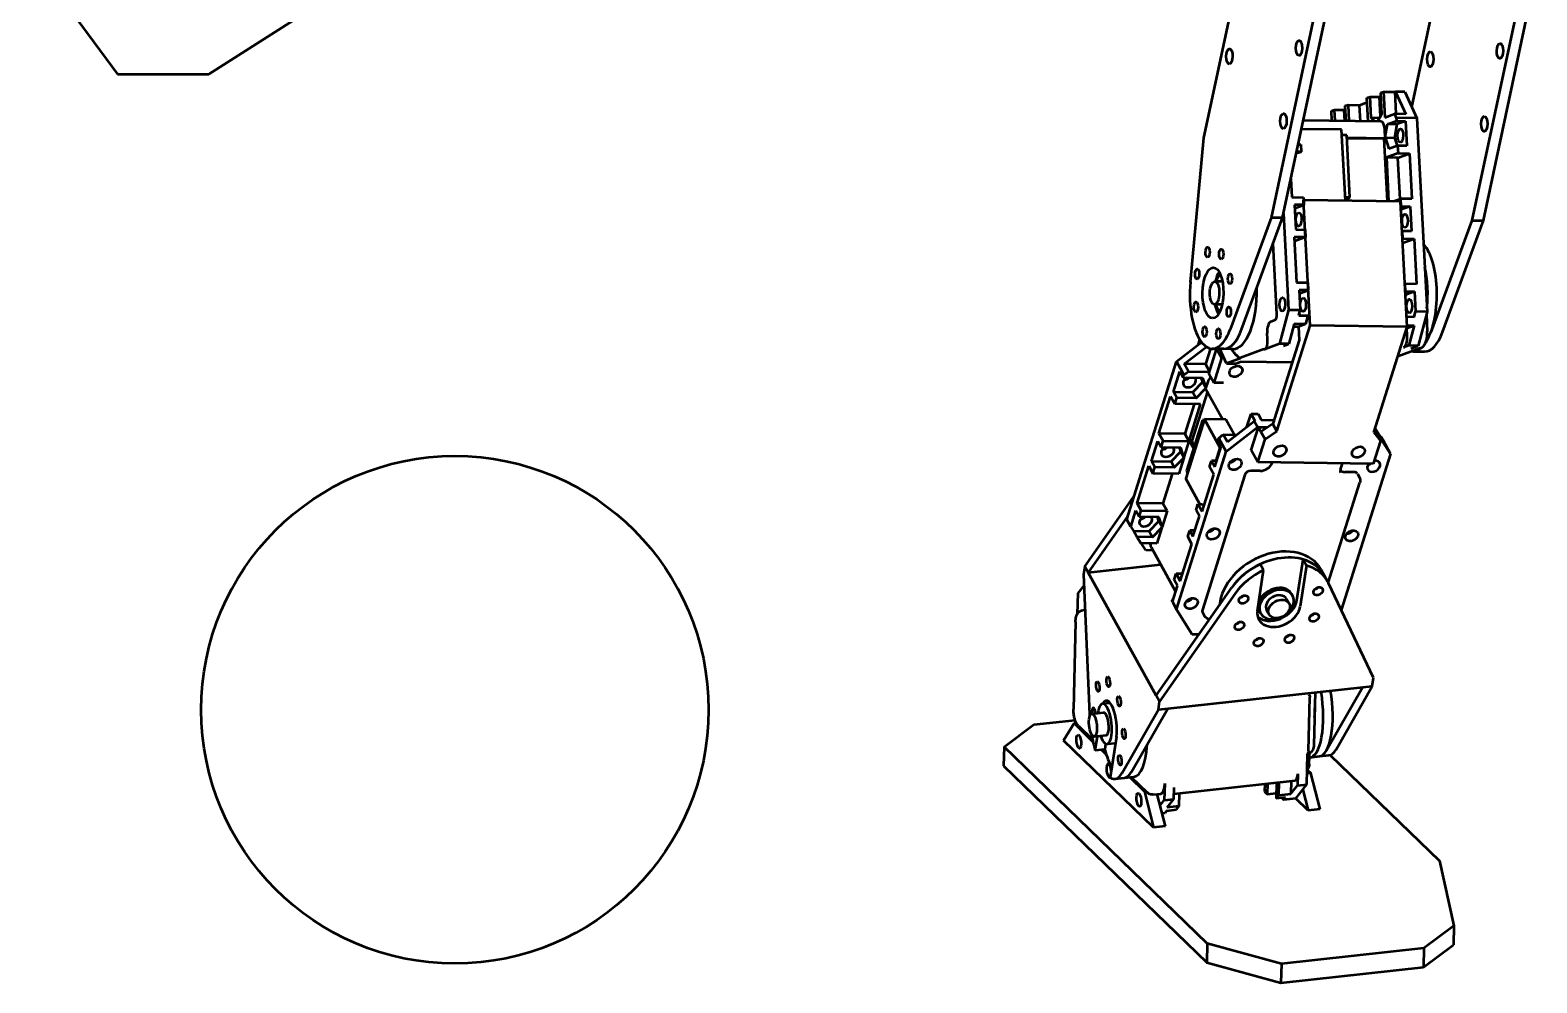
# Model space of a CAD drawing. Header units: millimetres. Extents: x 36 to 476, y 82 to 626.
# Drawn here: x 35.6 to 332.6, y 82 to 269.7 of the extents above; entities that cross this region are included whole.
import ezdxf

# ---------------------------------------------------------------- set-up
doc = ezdxf.new("R2010")
doc.units = ezdxf.units.MM
doc.header["$LTSCALE"] = 1.2
doc.layers.add('Visible (ISO)', color=7, linetype='Continuous', lineweight=50)

msp = doc.modelspace()

# ---------------------------------------------------------------- linework, layer by layer
at = {"layer": 'Visible (ISO)'}
for p, q in [((266.99, 248.55), (277.53, 297.98)), ((70.83, 261.08), (112.27, 287.51)), ((35.59, 284.34), (52.84, 261.04)), ((290.76, 282.2), (280.22, 232.77)), ((282.5, 232.74), (293.03, 282.17)), ((330.35, 281.67), (319.81, 232.24)), ((322.09, 232.21), (332.62, 281.64)), ((307.98, 254.57), (312.95, 277.88)), ((52.84, 261.04), (70.83, 261.08)), ((297.68, 254.99), (299.17, 255.54)), ((299.12, 256.4), (299.74, 256.62)), ((299.36, 251.78), (299.12, 256.4)), ((299.96, 252.44), (299.74, 256.62)), ((299.74, 256.62), (301.56, 256.6)), ((301.56, 256.6), (301.81, 256.69)), ((301.56, 256.6), (301.76, 252.75)), ((301.77, 257.37), (302.39, 257.6)), ((301.77, 257.37), (301.99, 253.19)), ((302.39, 257.6), (302.65, 252.54)), ((302.39, 257.6), (304.66, 257.57)), ((304.66, 257.57), (304.76, 257.6)), ((304.89, 253.23), (304.66, 257.57)), ((304.76, 257.6), (306.81, 253.2)), ((306.58, 257.58), (304.76, 257.6)), ((306.58, 257.58), (308.98, 252.42)), ((292.13, 253.82), (292.75, 254.05)), ((292.23, 251.87), (292.13, 253.82)), ((292.86, 251.87), (292.75, 254.05)), ((292.75, 254.05), (294.57, 254.02)), ((294.57, 254.02), (294.82, 254.11)), ((294.57, 254.02), (294.68, 251.84)), ((294.78, 254.8), (295.4, 255.02)), ((294.78, 254.8), (294.94, 251.84)), ((295.4, 255.02), (295.57, 251.83)), ((295.4, 255.02), (297.68, 254.99)), ((297.84, 251.8), (297.68, 254.99)), ((301.99, 253.19), (301.23, 251.75)), ((302.65, 252.54), (304.54, 253.23)), ((304.54, 253.23), (304.89, 252.48)), ((306.81, 253.2), (304.54, 253.23)), ((304.89, 252.48), (304.92, 251.86)), ((308.98, 252.42), (304.89, 252.48)), ((294.13, 250.14), (286.23, 250.25)), ((301.87, 251.74), (286.59, 251.95)), ((294.87, 236.15), (294.13, 250.14)), ((300.68, 251.76), (299.96, 252.44)), ((301.58, 252.42), (299.96, 252.44)), ((302.74, 248.66), (302.67, 250.05)), ((302.74, 248.66), (303.18, 251.22)), ((303.18, 251.22), (304.92, 251.86)), ((305, 251.19), (303.18, 251.22)), ((305, 251.19), (304.54, 248.53)), ((304.92, 251.86), (306.74, 251.84)), ((306.74, 251.84), (305, 251.19)), ((306.74, 251.84), (307, 246.94)), ((308.98, 252.42), (310.98, 214.27)), ((264.33, 220.12), (266.99, 248.55)), ((285.58, 247.23), (286.07, 247.22)), ((285.63, 247.46), (285.65, 247.23)), ((286.07, 247.22), (286.14, 245.74)), ((295.13, 249.06), (294.19, 249.08)), ((295.77, 236.79), (295.13, 249.06)), ((295.16, 248.57), (302.75, 248.47)), ((295.16, 248.47), (302.51, 248.38)), ((302.75, 248.47), (302.51, 248.38)), ((303.15, 236.04), (302.51, 248.38)), ((302.75, 248.47), (302.74, 248.66)), ((302.75, 248.56), (304.54, 248.53)), ((302.75, 248.47), (302.75, 248.47)), ((302.75, 248.47), (303.44, 246.33)), ((305.18, 246.97), (303.44, 246.33)), ((304.54, 248.53), (305.06, 246.92)), ((305.18, 246.97), (305.26, 245.49)), ((307, 246.94), (305.18, 246.97)), ((285.73, 245.59), (285.24, 245.6)), ((286.14, 245.74), (285.27, 245.75)), ((286.14, 245.74), (285.73, 245.59)), ((305.26, 245.49), (302.95, 244.64)), ((302.95, 244.64), (303.4, 236.04)), ((305.23, 244.61), (302.95, 244.64)), ((305.23, 244.61), (307.53, 245.45)), ((305.65, 236.51), (305.23, 244.61)), ((305.26, 245.49), (307.53, 245.45)), ((307.53, 245.45), (308, 236.51)), ((284.15, 240.48), (284.34, 236.83)), ((284.34, 236.83), (286.61, 236.8)), ((286.69, 235.31), (284.87, 235.34)), ((284.87, 235.34), (285.13, 230.45)), ((284.9, 234.67), (284.95, 234.67)), ((284.95, 234.67), (284.92, 234.47)), ((284.95, 234.67), (286.69, 235.31)), ((286.61, 236.8), (286.69, 235.31)), ((305.75, 236.01), (286.64, 236.26)), ((287.94, 211.56), (286.64, 236.26)), ((295.77, 236.79), (294.83, 236.8)), ((294.85, 236.45), (295.77, 236.79)), ((304.33, 236.03), (305.72, 236.54)), ((305.72, 236.54), (305.8, 235.06)), ((308, 236.51), (305.72, 236.54)), ((307.05, 211.3), (305.75, 236.01)), ((305.8, 235.06), (307.62, 235.03)), ((307.62, 235.03), (305.88, 234.39)), ((307.62, 235.03), (307.88, 230.14)), ((280.22, 232.77), (272.15, 210.79)), ((274.42, 210.76), (282.5, 232.74)), ((282.5, 232.74), (280.22, 232.77)), ((282.69, 233.63), (283.68, 214.64)), ((305.88, 234.39), (305.84, 234.39)), ((305.88, 234.39), (305.85, 234.18)), ((319.81, 232.24), (311.74, 210.26)), ((314.01, 210.23), (322.09, 232.21)), ((319.81, 232.24), (322.09, 232.21)), ((287.02, 228.94), (284.75, 228.97)), ((284.75, 228.97), (285.22, 220.03)), ((287.02, 228.94), (284.79, 228.12)), ((285.13, 230.45), (286.95, 230.42)), ((286.95, 230.42), (287.02, 228.94)), ((306.06, 230.17), (306.14, 228.68)), ((307.88, 230.14), (306.06, 230.17)), ((281.38, 213.79), (280.65, 227.71)), ((306.14, 228.68), (308.41, 228.65)), ((306.18, 227.83), (308.41, 228.65)), ((308.41, 228.65), (308.88, 219.71)), ((270.49, 220.2), (269.12, 220.21)), ((285.22, 220.03), (287.49, 220)), ((287.49, 220), (287.57, 218.51)), ((287.57, 218.51), (285.75, 218.54)), ((285.75, 218.54), (285.96, 214.61)), ((285.78, 217.87), (285.83, 217.87)), ((285.83, 217.87), (285.8, 217.66)), ((285.83, 217.87), (287.57, 218.51)), ((306.61, 219.74), (306.68, 218.26)), ((308.88, 219.71), (306.61, 219.74)), ((306.68, 218.26), (308.5, 218.23)), ((306.76, 217.59), (306.72, 217.59)), ((306.76, 217.59), (306.73, 217.38)), ((308.5, 218.23), (306.76, 217.59)), ((308.5, 218.23), (308.71, 214.3)), ((270.42, 215.7), (269.06, 215.71)), ((283.68, 214.64), (281.9, 207.94)), ((283.68, 214.64), (285.96, 214.61)), ((285.67, 213.52), (285.96, 214.61)), ((285.78, 213.94), (285.92, 213.52)), ((308.42, 213.21), (308.71, 214.3)), ((310.98, 214.27), (308.71, 214.3)), ((310.98, 214.27), (309.2, 207.57)), ((280.18, 212.34), (281.02, 212.65)), ((281.37, 190.71), (287.94, 211.56)), ((284.76, 211.85), (283.72, 207.91)), ((285.6, 211.29), (284.62, 211.3)), ((287.04, 211.82), (284.76, 211.85)), ((287.04, 211.82), (285.6, 211.29)), ((285.6, 211.29), (285.74, 208.67)), ((285.67, 213.52), (287.49, 213.49)), ((287.49, 213.49), (287.04, 211.82)), ((307.05, 211.3), (287.94, 211.56)), ((300.48, 190.46), (307.05, 211.3)), ((308.42, 213.21), (306.95, 213.23)), ((306.99, 211), (306.95, 211)), ((306.99, 211), (308.43, 211.53)), ((307.07, 209.49), (306.99, 211)), ((307.03, 211.55), (308.43, 211.53)), ((308.43, 211.53), (307.38, 207.59)), ((310.84, 213.73), (311.02, 210.34)), ((261.56, 204.47), (266.5, 208.29)), ((265.93, 207.85), (266.2, 208.72)), ((281.9, 207.94), (279.23, 206.95)), ((279.52, 208.89), (279.46, 210.06)), ((285.74, 208.67), (280.55, 192.19)), ((283.72, 207.91), (281.9, 207.94)), ((263.12, 203.98), (267.47, 207.35)), ((268.26, 207.01), (267.29, 203.92)), ((267.96, 202.05), (269.48, 206.89)), ((270.9, 206.94), (268.62, 206.97)), ((270.46, 205.12), (268.94, 200.28)), ((269.19, 206.96), (269.39, 206.6)), ((269.58, 206.96), (269.48, 206.89)), ((270.46, 205.12), (269.48, 206.89)), ((271.45, 204.08), (270.12, 206.95)), ((270.46, 205.12), (270.85, 205.38)), ((272.72, 206.91), (270.9, 206.94)), ((274.11, 205.07), (271.45, 204.08)), ((278.81, 206.87), (274.17, 205.16)), ((282.69, 207.53), (283.72, 207.91)), ((309.65, 207.07), (305.2, 205.43)), ((307.38, 207.59), (306.35, 207.21)), ((309.2, 207.57), (307.38, 207.59)), ((307.76, 207.04), (309.2, 207.57)), ((308.21, 206.44), (307.95, 206.44)), ((308.21, 206.44), (310.49, 206.41)), ((251.76, 173.35), (261.56, 204.47)), ((260.96, 198.49), (262.22, 202.48)), ((261.56, 204.47), (263.04, 201.81)), ((262.22, 202.48), (262.88, 201.3)), ((263.04, 201.81), (263.93, 202.5)), ((267.29, 203.92), (263.12, 203.98)), ((263.93, 202.5), (263.12, 203.98)), ((263.93, 202.5), (268.08, 202.45)), ((267.29, 203.92), (268.09, 202.47)), ((268.94, 200.28), (267.96, 202.05)), ((271.45, 204.08), (273.27, 204.06)), ((273.27, 204.06), (274.3, 204.44)), ((284.36, 204.28), (274.24, 204.41)), ((262.88, 201.3), (263.04, 201.81)), ((262.88, 201.3), (266.73, 201.25)), ((264.81, 198.44), (266.74, 200.42)), ((265.47, 197.26), (267.32, 199.16)), ((266.74, 200.42), (266.46, 201.25)), ((266.73, 201.25), (267.37, 199.32)), ((267.36, 199.3), (266.74, 200.42)), ((267.37, 199.32), (267.32, 199.16)), ((267.32, 199.16), (270.7, 193.05)), ((267.73, 200.45), (267.37, 199.32)), ((270.85, 200.25), (268.94, 200.28)), ((258.12, 190.28), (260.42, 197.58)), ((260.42, 197.58), (261.24, 196.1)), ((260.96, 198.49), (264.81, 198.44)), ((261.62, 197.31), (260.96, 198.49)), ((261.24, 196.1), (261.62, 197.31)), ((266.34, 196.03), (261.24, 196.1)), ((265.47, 197.26), (261.62, 197.31)), ((265.06, 196.05), (263.22, 190.22)), ((267.67, 198.53), (264.61, 188.83)), ((264.81, 198.44), (265.47, 197.26)), ((267.11, 193.1), (263.43, 181.41)), ((264.07, 188.84), (266.34, 196.03)), ((270.22, 187.48), (267.11, 193.1)), ((271.3, 193.04), (267.11, 193.1)), ((275.47, 191.57), (276.28, 194.15)), ((276.28, 194.15), (277.65, 194.14)), ((277.1, 192.68), (276.28, 194.15)), ((277.65, 194.14), (278.3, 192.95)), ((263.22, 190.22), (258.12, 190.28)), ((258.94, 188.81), (258.12, 190.28)), ((263.22, 190.22), (264.04, 188.74)), ((266.7, 192.93), (263.55, 182.92)), ((267.06, 192.93), (266.7, 192.93)), ((266.7, 192.93), (266.93, 192.52)), ((272.95, 190.05), (271.3, 193.04)), ((271.38, 186.72), (277.55, 191.5)), ((271.63, 188.6), (276.89, 192.68)), ((276.31, 186.98), (277.73, 191.49)), ((276.89, 192.68), (277.1, 192.68)), ((277.55, 191.5), (276.89, 192.68)), ((277.55, 191.5), (279.49, 191.47)), ((279.49, 191.47), (277.73, 191.49)), ((278.22, 190.61), (277.73, 191.49)), ((280.55, 192.19), (278.22, 190.61)), ((279.04, 189.13), (278.22, 190.61)), ((278.3, 192.95), (280.78, 192.92)), ((279.04, 189.13), (281.37, 190.71)), ((281.37, 190.71), (280.55, 192.19)), ((300.48, 190.46), (301.79, 188.82)), ((300.97, 190.3), (300.58, 190.79)), ((300.97, 190.3), (300.63, 190.93)), ((300.7, 191.14), (303.78, 186.29)), ((300.73, 191.24), (302.67, 188.18)), ((301.79, 188.82), (300.97, 190.3)), ((256.65, 184.79), (257.9, 188.78)), ((257.9, 188.78), (258.56, 187.6)), ((258.56, 187.6), (258.94, 188.81)), ((258.56, 187.6), (262.41, 187.54)), ((258.94, 188.81), (264.04, 188.74)), ((262.42, 186.72), (262.15, 187.55)), ((263.05, 185.61), (262.41, 187.54)), ((264.04, 188.74), (263.05, 185.61)), ((264.61, 188.83), (264.07, 188.84)), ((264.92, 187.29), (264.07, 188.84)), ((264.61, 188.83), (265.12, 187.92)), ((269.15, 183.71), (270.41, 187.7)), ((269.4, 184.88), (270.22, 187.48)), ((269.75, 188.88), (269.91, 189.38)), ((270.41, 187.7), (269.75, 188.88)), ((269.91, 189.38), (270.81, 190.08)), ((271.38, 186.72), (269.91, 189.38)), ((270.22, 187.48), (270.34, 187.47)), ((270.81, 190.08), (273.49, 190.04)), ((270.81, 190.08), (271.63, 188.6)), ((277.62, 184.61), (279.04, 189.13)), ((301.79, 188.82), (300.37, 184.31)), ((301.73, 189.66), (301.86, 189.66)), ((301.86, 189.66), (302.31, 188.95)), ((302.67, 188.18), (301.86, 189.66)), ((303.78, 186.29), (302.31, 188.95)), ((256.65, 184.79), (260.5, 184.74)), ((257.3, 183.61), (256.65, 184.79)), ((260.5, 184.74), (262.42, 186.72)), ((260.5, 184.74), (261.15, 183.55)), ((261.15, 183.55), (263, 185.45)), ((261.58, 155.6), (271.38, 186.72)), ((263, 185.45), (262.02, 182.33)), ((263.05, 185.59), (262.42, 186.72)), ((263.05, 185.61), (263, 185.45)), ((268.11, 183.68), (268.49, 184.89)), ((269.4, 184.88), (268.49, 184.89)), ((268.49, 184.89), (269.15, 183.71)), ((269.52, 184.87), (269.4, 184.88)), ((272.45, 184.65), (272.34, 184.83)), ((277.62, 184.61), (276.31, 186.98)), ((300.37, 184.31), (277.62, 184.61)), ((280.44, 184.57), (280.42, 184.49)), ((293.9, 183.15), (294.3, 184.39)), ((303.78, 186.29), (294.07, 155.47)), ((253.8, 176.58), (256.1, 183.88)), ((256.1, 183.88), (256.92, 182.4)), ((256.92, 182.4), (257.3, 183.61)), ((262.02, 182.33), (256.92, 182.4)), ((261.15, 183.55), (257.3, 183.61)), ((260.74, 182.35), (258.9, 176.51)), ((266.21, 176.38), (263.43, 181.41)), ((263.55, 182.92), (263.78, 182.5)), ((266.63, 174.9), (268.93, 182.2)), ((275.06, 182.14), (266.68, 155.53)), ((268.93, 182.2), (268.11, 183.68)), ((278.09, 182.91), (276.22, 182.93)), ((296.61, 182.66), (294.74, 182.68)), ((297.23, 182.34), (297.64, 181.6)), ((291.5, 160.88), (297.72, 180.62)), ((243.52, 164.09), (253.19, 177.88)), ((258.9, 176.51), (253.8, 176.58)), ((254.62, 175.1), (253.8, 176.58)), ((258.9, 176.51), (259.72, 175.03)), ((265.43, 175.17), (265.81, 176.38)), ((265.81, 176.38), (266.72, 176.37)), ((265.81, 176.38), (266.63, 174.9)), ((266.72, 176.37), (266.96, 175.94)), ((251.97, 174.03), (244.17, 162.91)), ((252.58, 171.87), (251.76, 173.35)), ((252.58, 171.87), (253.59, 175.07)), ((253.59, 175.07), (254.24, 173.89)), ((254.24, 173.89), (254.62, 175.1)), ((254.24, 173.89), (258.09, 173.84)), ((254.62, 175.1), (259.72, 175.03)), ((256.18, 171.03), (258.11, 173.01)), ((258.11, 173.01), (257.83, 173.84)), ((258.73, 171.91), (258.09, 173.84)), ((258.11, 173.01), (258.73, 171.89)), ((259.72, 175.03), (258.73, 171.91)), ((264.83, 170), (266.09, 173.99)), ((266.09, 173.99), (265.43, 175.17)), ((252.58, 171.87), (253.08, 171.07)), ((253.08, 171.07), (256.18, 171.03)), ((253.74, 169.89), (253.08, 171.07)), ((256.83, 169.85), (253.74, 169.89)), ((254.52, 168.67), (253.74, 169.89)), ((256.18, 171.03), (256.83, 169.85)), ((256.83, 169.85), (258.68, 171.75)), ((258.68, 171.75), (257.7, 168.62)), ((258.73, 171.91), (258.68, 171.75)), ((263.79, 169.97), (264.18, 171.18)), ((264.61, 168.5), (263.79, 169.97)), ((265.2, 171.17), (264.18, 171.18)), ((264.18, 171.18), (264.83, 170)), ((268.13, 170.94), (268.03, 171.13)), ((295.85, 170.76), (295.33, 170.77)), ((257.7, 168.62), (254.52, 168.67)), ((255.53, 167.27), (254.64, 168.66)), ((256.91, 167.25), (255.53, 167.27)), ((256.56, 167.88), (261.41, 159.13)), ((262.31, 161.2), (264.61, 168.5)), ((243.52, 164.09), (243.28, 162.49)), ((244.17, 162.91), (243.52, 164.09)), ((244.17, 162.91), (258.45, 164.48)), ((278.76, 163.35), (278.1, 164.53)), ((285.32, 157.43), (286.54, 165.46)), ((287.19, 164.28), (285.97, 156.25)), ((286.54, 165.46), (287.19, 164.28)), ((290.07, 163.48), (290.73, 162.29)), ((243.28, 162.49), (244.43, 134.95)), ((257.6, 138.65), (244.17, 162.91)), ((261.12, 161.47), (261.5, 162.68)), ((261.77, 160.29), (261.12, 161.47)), ((261.5, 162.68), (262.78, 162.66)), ((261.5, 162.68), (262.31, 161.2)), ((277.54, 155.32), (278.76, 163.35)), ((291.38, 161.11), (290.73, 162.29)), ((300.42, 142.12), (291.55, 160.78)), ((242.11, 158.82), (242.01, 154.68)), ((243.36, 160.39), (242.11, 158.82)), ((257.6, 138.65), (272.52, 159.94)), ((273.17, 158.76), (258.25, 137.47)), ((260.88, 157.46), (260.61, 157.47)), ((260.61, 157.47), (260.78, 157.16)), ((260.76, 157.08), (261.77, 160.29)), ((283.28, 157.67), (283.78, 156.79)), ((284.25, 158.71), (284.47, 158.33)), ((243.06, 155.45), (243.57, 155.51)), ((260.76, 157.08), (261.58, 155.6)), ((264.7, 150.7), (261.58, 155.6)), ((263.81, 157.24), (263.71, 157.42)), ((266.71, 155.04), (267.12, 154.3)), ((277.95, 155.23), (278.17, 154.84)), ((279.35, 155.49), (279.84, 154.61)), ((241.69, 153.16), (241.28, 135.94)), ((266.03, 150.69), (264.7, 150.7)), ((259.88, 136.08), (298.3, 140.31)), ((298.3, 140.31), (291.15, 127.83)), ((293.03, 128.03), (300.18, 140.52)), ((298.3, 140.31), (300.18, 140.52)), ((300.18, 140.52), (300.42, 142.12)), ((247.01, 137.05), (248.49, 137.21)), ((258.25, 137.47), (257.6, 138.65)), ((258.01, 135.87), (258.25, 137.47)), ((287.63, 127.73), (287.88, 138.3)), ((287.7, 138.82), (287.71, 139.14)), ((288.91, 139.28), (288.67, 128.88)), ((233.48, 132.92), (241.59, 133.82)), ((244.86, 135.05), (247.2, 135.31)), ((250.86, 123.39), (258.01, 135.87)), ((252.73, 123.59), (259.88, 136.08)), ((258.01, 135.87), (259.88, 136.08)), ((227.59, 128.52), (233.48, 132.92)), ((239.3, 129.81), (241.38, 133.17)), ((241.38, 133.17), (241.83, 133.22)), ((245.12, 129.55), (241.38, 133.17)), ((242.24, 132.66), (245.03, 129.96)), ((245.35, 130.58), (247.7, 130.84)), ((227.59, 128.52), (227.5, 124.78)), ((267.65, 89.8), (227.59, 128.52)), ((257.07, 112.64), (239.3, 129.81)), ((245.56, 127.8), (245.99, 130.65)), ((247.43, 128), (245.56, 127.8)), ((247.74, 127.02), (246.79, 127.93)), ((247.09, 127.97), (247.58, 127.49)), ((247.6, 129.15), (247.43, 128)), ((247.89, 129.1), (249.53, 129.28)), ((249.72, 130.5), (248.5, 122.47)), ((227.5, 124.78), (267.56, 86.06)), ((287.29, 121.11), (287.43, 127.17)), ((287.74, 125.09), (287.77, 126.71)), ((287.87, 126.46), (289.75, 126.67)), ((289.75, 126.67), (291.62, 126.87)), ((291.87, 126.93), (313.43, 106.1)), ((249.45, 122.23), (251.32, 122.43)), ((251.32, 122.43), (253.2, 122.64)), ((255.24, 119.77), (252.36, 122.55)), ((252.66, 122.58), (255.83, 119.52)), ((261.08, 119.29), (284.99, 121.93)), ((284.18, 121.84), (284.12, 119.28)), ((285.47, 123.24), (285.41, 120.9)), ((288.04, 123.38), (287.34, 123.3)), ((287.36, 124.04), (288.04, 123.38)), ((289.87, 116.25), (288.04, 123.38)), ((255.54, 119.8), (255.24, 119.77)), ((255.24, 119.77), (257.07, 112.64)), ((256.9, 119.13), (258.54, 119.31)), ((259.41, 112.9), (257.79, 119.23)), ((259.25, 121.29), (259.18, 118.01)), ((261.05, 118.22), (261.1, 120.56)), ((262.1, 116.86), (262.16, 119.41)), ((279, 121.27), (278.96, 119.73)), ((278.96, 119.73), (279.48, 119.23)), ((279.53, 121.32), (279.48, 119.23)), ((279.48, 119.23), (281.25, 119.42)), ((281.3, 121.52), (281.23, 118.34)), ((281.23, 118.34), (281.78, 119.02)), ((281.3, 121.52), (281.3, 121.52)), ((281.78, 119.02), (281.84, 121.58)), ((281.78, 119.02), (284.12, 119.28)), ((284.12, 119.28), (285.41, 120.9)), ((285.09, 118.35), (287.29, 121.11)), ((285.41, 120.9), (287.29, 121.11)), ((286.48, 120.09), (287.53, 116)), ((258.36, 116.99), (259.18, 118.01)), ((259.18, 118.01), (261.05, 118.22)), ((259.67, 115.96), (259.32, 115.51)), ((259.67, 115.96), (261.55, 116.17)), ((259.76, 116.6), (261.05, 118.22)), ((262.1, 116.86), (259.76, 116.6)), ((261.55, 116.17), (262.1, 116.86)), ((283.1, 118.54), (281.23, 118.34)), ((282.36, 118.46), (282.74, 118.1)), ((283.1, 118.54), (282.74, 118.1)), ((285.09, 118.35), (282.74, 118.1)), ((287.53, 116), (285.09, 118.35)), ((289.87, 116.25), (287.53, 116)), ((259.41, 112.9), (257.07, 112.64)), ((258.76, 115.45), (259.32, 115.51)), ((313.43, 106.1), (316.25, 93.28)), ((316.25, 93.28), (310.36, 88.88)), ((316.25, 93.28), (316.16, 89.54)), ((267.65, 89.8), (267.56, 86.06)), ((282.25, 85.78), (267.65, 89.8)), ((310.27, 85.14), (316.16, 89.54)), ((310.36, 88.88), (282.25, 85.78)), ((310.36, 88.88), (310.27, 85.14)), ((267.56, 86.06), (282.16, 82.04)), ((282.25, 85.78), (282.16, 82.04)), ((282.16, 82.04), (310.27, 85.14))]:
    msp.add_line(p, q, dxfattribs=at)
msp.add_circle((119.32, 135.85), 50, dxfattribs=at)
for centre, major_axis, ratio in [((285.74, 266.21), (-0.02, -1.5), 0.414167), ((272.02, 264.54), (-0.02, -1.5), 0.414167), ((311.61, 264.01), (0.02, 1.5), 0.414167), ((325.33, 265.68), (0.02, 1.5), 0.414167), ((282.67, 251.83), (-0.02, -1.5), 0.414167), ((322.26, 251.3), (0.02, 1.5), 0.414167), ((305.72, 248.97), (-0.02, -1.35), 0.414167), ((285.67, 232.44), (0.02, 1.35), 0.414167), ((306.6, 232.16), (-0.02, -1.35), 0.414167), ((267.71, 226), (-0.013, -1), 0.414167), ((270.4, 225.61), (-0.013, -1), 0.414167), ((268.77, 217.97), (-0.07, -5), 0.414167), ((265.65, 221.69), (-0.013, -1), 0.414167), ((269.09, 217.96), (-0.03, -2.25), 0.414167), ((272.13, 220.74), (-0.013, -1), 0.414167), ((282.45, 215.7), (-0.02, -1.35), 0.414167), ((286.55, 215.64), (0.02, 1.35), 0.414167), ((265.41, 215.2), (-0.013, -1), 0.414167), ((271.89, 214.24), (-0.013, -1), 0.414167), ((307.48, 215.36), (-0.02, -1.35), 0.414167), ((267.14, 210.33), (-0.013, -1), 0.414167), ((269.83, 209.93), (-0.013, -1), 0.414167), ((273.29, 202.5), (-1.18, -0.65), 0.736812), ((281.97, 186.82), (-1.18, -0.65), 0.736812), ((297.44, 186.61), (-1.18, -0.65), 0.736812), ((273.14, 184.19), (-1.18, -0.65), 0.736812), ((268.83, 170.48), (-1.18, -0.65), 0.736812), ((296.13, 170.12), (-1.18, -0.65), 0.736812), ((264.51, 156.78), (-1.18, -0.65), 0.736812), ((274.79, 157.58), (-0.875, -0.484), 0.736812), ((281.81, 155.7), (-1.97, -1.09), 0.736812), ((289.51, 159.2), (-0.875, -0.484), 0.736812), ((288.72, 154), (-0.875, -0.484), 0.736812), ((274, 152.37), (-0.875, -0.484), 0.736812), ((277.76, 149.17), (-0.875, -0.484), 0.736812), ((283.85, 149.84), (-0.875, -0.484), 0.736812), ((246.07, 140.41), (-0.11, 0.994), 0.33345), ((248.13, 141.37), (-0.11, 0.994), 0.33345), ((250.26, 137.52), (-0.11, 0.994), 0.33345), ((245.11, 132.82), (-0.25, 2.24), 0.33345), ((242.32, 129.57), (-0.15, 1.34), 0.33345), ((251.21, 131.12), (-0.11, 0.994), 0.33345), ((250.42, 125.92), (-0.11, 0.994), 0.33345), ((254.17, 118.12), (-0.15, 1.34), 0.33345)]:
    msp.add_ellipse(centre, major_axis=major_axis, ratio=ratio, dxfattribs=at)
for centre, major_axis, ratio, start_param, end_param in [((301.85, 249.74), (0.03, 2), 0.414167, 4.870159, 6.283185), ((308.36, 217.44), (0.15, 11), 0.414167, 3.693724, 5.87882), ((306.54, 217.46), (-0.15, -11), 0.414167, 1.345728, 2.111405), ((268.77, 217.97), (-0.15, -11), 0.414167, 4.520888, 7.149117), ((271.05, 217.94), (-0.07, -5), 0.414167, 3.723259, 4.245624), ((270.46, 217.95), (0.05, 3.6), 0.414167, 0.153986, 0.895665), ((270.46, 217.95), (0.03, 2.25), 0.414167, 6.095834, 6.283185), ((272.87, 217.91), (-0.15, -11), 0.414167, 0, 1.667414), ((271.05, 217.94), (-0.07, -5), 0.414167, 5.179154, 5.701519), ((270.46, 217.95), (-0.05, -3.6), 0.414167, 5.387521, 6.1292), ((270.46, 217.95), (-0.03, -2.25), 0.414167, 0, 0.187351), ((280.28, 210.36), (0.03, 2), 0.414167, 0.15777, 1.728566), ((280.97, 213.64), (-0.013, -1), 0.414167, 0.157772, 1.728567), ((271.05, 217.94), (-0.15, -11), 0.414167, 0, 0.865932), ((271.05, 217.94), (-0.15, -11), 0.414167, 0, 0.865932), ((306.25, 209.19), (-0.03, -2), 0.414167, 0.15777, 1.728567), ((310.64, 217.41), (-0.15, -11), 0.414167, 0, 0.865932), ((308.36, 217.44), (-0.15, -11), 0.414167, 0.552131, 0.865932), ((308.36, 217.44), (-0.15, -11), 0.414167, 0, 0.379324), ((308.36, 217.44), (-0.15, -11), 0.414167, 0, 0.379324), ((264.14, 200.46), (1.18, 0.65), 0.736812, 1.620718, 6.485409), ((263.32, 201.93), (1.18, 0.65), 0.736812, 4.156872, 4.999906), ((269.55, 200.42), (-1.75, -0.97), 0.736812, 5.016615, 5.62386), ((259.82, 186.75), (1.18, 0.65), 0.736812, 1.620718, 6.485409), ((259.01, 188.23), (1.18, 0.65), 0.736812, 4.156872, 4.999906), ((272.33, 185.67), (1.18, 0.65), 0.736812, 4.156872, 5.267906), ((278.6, 184.52), (1.75, 0.97), 0.736812, 4.053063, 5.62386), ((300.45, 183.82), (-1.18, -0.65), 0.736812, 5.164214, 10.523697), ((299.63, 185.3), (1.18, 0.65), 0.736812, 4.156872, 4.505304), ((299.63, 185.3), (1.18, 0.65), 0.736812, 5.077814, 5.267906), ((275.97, 182.13), (0.875, 0.484), 0.736812, 0.911473, 2.482267), ((295.25, 184.3), (-1.75, -0.97), 0.736812, 5.871389, 5.8714), ((295.25, 184.3), (-1.75, -0.97), 0.736812, 0.355779, 0.911471), ((296.35, 181.85), (0.875, 0.484), 0.736812, 0, 0.911471), ((296.35, 181.85), (0.875, 0.484), 0.736812, 5.67221, 5.672438), ((296.76, 181.11), (0.875, 0.484), 0.736788, 6.281628, 6.283471), ((255.51, 173.05), (1.18, 0.65), 0.736812, 1.620718, 6.485409), ((254.69, 174.52), (1.18, 0.65), 0.736812, 4.156872, 4.999906), ((268.01, 171.96), (1.18, 0.65), 0.736812, 4.156872, 5.267906), ((295.31, 171.59), (1.18, 0.65), 0.736812, 4.156872, 5.267906), ((258.31, 168.85), (-1.75, -0.97), 0.736812, 5.768456, 6.283185), ((280.45, 158.15), (9.62, 5.33), 0.736812, 0, 2.689496), ((281.1, 156.97), (9.62, 5.33), 0.736812, 0, 2.155738), ((281.1, 156.97), (9.62, 5.33), 0.736812, 1.476491, 2.155738), ((281.1, 156.97), (9.62, 5.33), 0.736812, 0, 0.633576), ((281.76, 155.79), (9.62, 5.33), 0.736812, 6.237514, 6.916761), ((281.76, 155.79), (-9.62, -5.33), 0.736812, 4.618084, 5.297331), ((263.69, 158.26), (1.18, 0.65), 0.736812, 4.156872, 5.267906), ((274.14, 158.76), (0.875, 0.484), 0.736812, 4.303588, 5.12119), ((281.32, 156.58), (-3.15, -1.74), 0.736812, 1.725328, 7.69945), ((281.1, 156.97), (-3.94, -2.18), 0.736812, 0.205351, 2.62583), ((281.1, 156.97), (3.15, 1.74), 0.736812, 0, 2.572509), ((281.32, 156.58), (-1.97, -1.09), 0.736812, 3.141593, 6.283185), ((288.86, 160.38), (0.875, 0.484), 0.736812, 4.303588, 5.12119), ((267.59, 155.52), (-0.875, -0.484), 0.736812, 5.62386, 6.283185), ((267.59, 155.52), (0.875, 0.484), 0.736812, 3.752278, 3.752329), ((281.76, 155.79), (-3.94, -2.18), 0.736812, 5.767422, 8.909015), ((281.1, 156.97), (-3.15, -1.74), 0.736812, 5.820743, 6.283185), ((288.07, 155.18), (0.875, 0.484), 0.736812, 4.303588, 5.12119), ((267.99, 154.78), (0.875, 0.484), 0.73692, 3.142079, 3.143569), ((273.35, 153.56), (0.875, 0.484), 0.736812, 4.303588, 5.12119), ((277.1, 150.35), (0.875, 0.484), 0.736812, 4.303588, 5.12119), ((283.2, 151.02), (0.875, 0.484), 0.736812, 4.303588, 5.12119), ((288.54, 137.6), (1.2, -10.93), 0.33345, 0, 1.718922), ((247.45, 133.07), (-0.44, 3.98), 0.33345, 2.168203, 7.256575), ((248.25, 133.16), (-0.49, 4.47), 0.33345, 4.038726, 6.759068), ((286.67, 137.39), (1.2, -10.93), 0.33345, 6.254676, 8.002107), ((248.25, 133.16), (1.2, -10.93), 0.33345, 4.511595, 4.550453), ((245.28, 135.21), (-0.11, 0.994), 0.33345, 4.605287, 7.961084), ((247.45, 133.07), (0.25, -2.24), 0.33345, 0, 3.141593), ((286.67, 137.39), (-0.68, 6.21), 0.33345, 4.169909, 4.490737), ((248.25, 133.16), (1.2, -10.93), 0.33345, 4.874325, 5.188065), ((250.12, 133.37), (-1.2, 10.93), 0.33345, 2.046472, 2.475264), ((251.99, 133.57), (1.2, -10.93), 0.33345, 0, 1.095354), ((288.54, 137.6), (1.2, -10.93), 0.33345, 0, 0.429085), ((290.42, 137.81), (1.2, -10.93), 0.33345, 0, 0.429085), ((248.25, 123.85), (0.15, -1.34), 0.33345, 1.500305, 6.577146), ((248.25, 133.16), (1.2, -10.93), 0.33345, 6.03098, 6.71227), ((250.12, 133.37), (1.2, -10.93), 0.33345, 0, 0.429085), ((250.12, 133.37), (1.2, -10.93), 0.33345, 0, 0.429085), ((284.77, 123.91), (0.22, -1.99), 0.33345, 0, 1.188731), ((258.21, 122.3), (0.33, -2.98), 0.33345, 0, 1.188731)]:
    msp.add_ellipse(centre, major_axis=major_axis, ratio=ratio, start_param=start_param, end_param=end_param, dxfattribs=at)
for points, knots in [([(279.23, 206.95), (279.29, 207.06), (279.35, 207.2), (279.44, 207.53), (279.49, 207.78), (279.53, 208.27), (279.53, 208.61), (279.52, 208.89)], [0.6243214, 0.6243214, 0.6243214, 0.6243214, 0.6754472, 0.6754472, 0.741468, 0.741468, 0.8263138, 0.8263138, 0.8263138, 0.8263138]), ([(309.65, 207.07), (309.81, 207.13), (309.95, 207.21), (310.22, 207.43), (310.35, 207.58), (310.58, 207.93), (310.68, 208.14), (310.84, 208.58), (310.9, 208.81), (310.98, 209.3), (311.01, 209.55), (311.03, 209.98), (311.03, 210.16), (311.02, 210.34)], [4.712389, 4.712389, 4.712389, 4.712389, 4.883109, 4.883109, 5.118244, 5.118244, 5.432404, 5.432404, 5.746563, 5.746563, 6.060722, 6.060722, 6.283185, 6.283185, 6.283185, 6.283185]), ([(272.42, 206.92), (272.53, 206.74), (272.65, 206.56), (272.9, 206.23), (273.03, 206.06), (273.32, 205.75), (273.47, 205.61), (273.78, 205.33), (273.94, 205.19), (274.11, 205.07)], [5.2593609, 5.2593609, 5.2593609, 5.2593609, 5.3643771, 5.3643771, 5.4694376, 5.4694376, 5.574498, 5.574498, 5.6795585, 5.6795585, 5.6795585, 5.6795585]), ([(274.11, 205.07), (274.1, 205.08), (274.09, 205.09), (274.09, 205.11), (274.12, 205.14), (274.17, 205.16)], [0.3454631, 0.3454631, 0.3454631, 0.3454631, 0.36719722, 0.36719722, 0.40408727, 0.40408727, 0.40408727, 0.40408727]), ([(278.81, 206.87), (278.87, 206.89), (278.95, 206.91), (279.1, 206.93), (279.17, 206.94), (279.23, 206.95)], [0.40408727, 0.40408727, 0.40408727, 0.40408727, 0.44097733, 0.44097733, 0.46271145, 0.46271145, 0.46271145, 0.46271145]), ([(293.9, 183.15), (293.89, 183.09), (293.87, 183.03), (293.86, 182.93), (293.85, 182.89), (293.85, 182.81), (293.86, 182.77), (293.86, 182.71), (293.87, 182.68), (293.89, 182.63), (293.9, 182.61), (293.91, 182.59)], [3.1415927, 3.1415927, 3.1415927, 3.1415927, 3.2734578, 3.2734578, 3.405323, 3.405323, 3.5371881, 3.5371881, 3.6690533, 3.6690533, 3.8009184, 3.8009184, 3.8009184, 3.8009184]), ([(297.64, 181.6), (297.7, 181.48), (297.74, 181.36), (297.79, 181.11), (297.79, 180.98), (297.77, 180.78), (297.75, 180.69), (297.72, 180.62)], [0, 0, 0, 0, 0.03849, 0.03849, 0.0770748, 0.0770748, 0.1022438, 0.1022438, 0.1022438, 0.1022438]), ([(241.69, 153.16), (241.69, 153.34), (241.7, 153.52), (241.75, 153.86), (241.78, 154.02), (241.86, 154.34), (241.91, 154.49), (242.07, 154.81), (242.17, 154.97), (242.47, 155.23), (242.63, 155.34), (242.9, 155.42), (242.98, 155.44), (243.06, 155.45)], [1.570796, 1.570796, 1.570796, 1.570796, 1.808542, 1.808542, 2.046289, 2.046289, 2.284035, 2.284035, 2.521781, 2.521781, 2.69571, 2.69571, 2.759527, 2.759527, 2.759527, 2.759527]), ([(268.13, 153.69), (267.99, 153.69), (267.85, 153.72), (267.59, 153.83), (267.46, 153.91), (267.26, 154.09), (267.18, 154.19), (267.12, 154.3)], [0.005586, 0.005586, 0.005586, 0.005586, 0.0488713, 0.0488713, 0.0923832, 0.0923832, 0.1304469, 0.1304469, 0.1304469, 0.1304469]), ([(287.7, 138.82), (287.75, 138.77), (287.78, 138.71), (287.85, 138.55), (287.88, 138.42), (287.88, 138.3)], [0.3454631, 0.3454631, 0.3454631, 0.3454631, 0.36719722, 0.36719722, 0.40408727, 0.40408727, 0.40408727, 0.40408727]), ([(242.24, 132.66), (242.09, 132.8), (241.98, 132.96), (241.78, 133.31), (241.69, 133.51), (241.54, 133.94), (241.48, 134.17), (241.38, 134.63), (241.34, 134.88), (241.29, 135.36), (241.28, 135.61), (241.28, 135.88), (241.28, 135.91), (241.28, 135.94)], [0, 0, 0, 0, 0.270239, 0.270239, 0.584398, 0.584398, 0.898558, 0.898558, 1.212717, 1.212717, 1.526876, 1.526876, 1.570796, 1.570796, 1.570796, 1.570796]), ([(288.61, 128.44), (288.56, 128.27), (288.5, 128.1), (288.35, 127.81), (288.26, 127.68), (288.07, 127.44), (287.97, 127.34), (287.76, 127.15), (287.65, 127.07), (287.5, 126.96), (287.46, 126.94), (287.42, 126.91)], [5.1542559, 5.1542559, 5.1542559, 5.1542559, 5.2471992, 5.2471992, 5.3401425, 5.3401425, 5.4330857, 5.4330857, 5.526029, 5.526029, 5.5578773, 5.5578773, 5.5578773, 5.5578773]), ([(287.63, 127.73), (287.63, 127.61), (287.59, 127.47), (287.51, 127.3), (287.48, 127.23), (287.43, 127.17)], [0.40408727, 0.40408727, 0.40408727, 0.40408727, 0.44097733, 0.44097733, 0.46271145, 0.46271145, 0.46271145, 0.46271145]), ([(287.74, 125.1), (287.73, 124.9), (287.69, 124.7), (287.56, 124.37), (287.47, 124.23), (287.36, 124.1)], [0, 0, 0, 0, 0.0595885, 0.0595885, 0.1097711, 0.1097711, 0.1097711, 0.1097711]), ([(256.9, 119.13), (256.8, 119.12), (256.71, 119.12), (256.53, 119.14), (256.44, 119.16), (256.29, 119.22), (256.22, 119.25), (256.08, 119.32), (256.03, 119.36), (255.92, 119.44), (255.87, 119.48), (255.83, 119.52)], [5.9011197, 5.9011197, 5.9011197, 5.9011197, 5.9775328, 5.9775328, 6.0539459, 6.0539459, 6.130359, 6.130359, 6.2067722, 6.2067722, 6.2831853, 6.2831853, 6.2831853, 6.2831853])]:
    msp.add_open_spline(points, degree=3, knots=knots, dxfattribs=at)
for points in [[(288.67, 128.88), (288.66, 128.72), (288.64, 128.57), (288.61, 128.44)], [(287.77, 126.71), (287.78, 126.88), (287.79, 127.04), (287.8, 127.19)]]:
    msp.add_open_spline(points, degree=3, dxfattribs=at)

doc.saveas('drawing.dxf')
